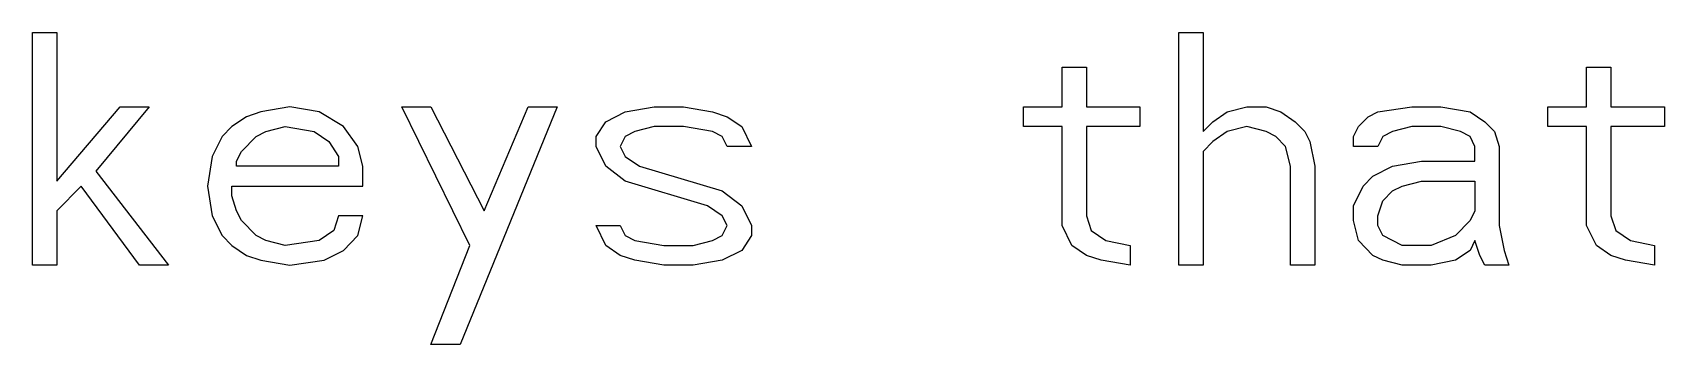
# Model space of a CAD drawing. Header units: millimetres. Extents: x 0 to 594, y 0 to 420.
# Drawn here: x 223.63 to 248.9, y 292.44 to 297.28 of the extents above; entities that cross this region are included whole.
import ezdxf

# ---------------------------------------------------------------- set-up
doc = ezdxf.new("R2010")
doc.units = ezdxf.units.MM
doc.header["$LTSCALE"] = 32.67
doc.layers.add('5_CURVES', color=7, linetype='CONTINUOUS')

msp = doc.modelspace()

# ---------------------------------------------------------------- linework, layer by layer
at = {"layer": '5_CURVES', "color": 7, "linetype": 'CONTINUOUS'}
for p, q in [((223.626, 293.671), (223.626, 297.281)), ((223.626, 297.281), (224.002, 297.281)), ((224.002, 297.281), (224.002, 294.976)), ((241.376, 293.671), (241.376, 297.281)), ((241.376, 297.281), (241.752, 297.281)), ((241.752, 297.281), (241.752, 295.744)), ((239.571, 296.128), (239.571, 296.743)), ((239.571, 296.743), (239.947, 296.743)), ((239.947, 296.743), (239.947, 296.128)), ((247.693, 296.128), (247.693, 296.743)), ((247.693, 296.743), (248.069, 296.743)), ((248.069, 296.743), (248.069, 296.128)), ((224.002, 294.976), (224.98, 296.128)), ((225.431, 296.128), (224.604, 295.13)), ((224.98, 296.128), (225.431, 296.128)), ((226.936, 295.975), (226.71, 295.821)), ((227.161, 296.052), (226.936, 295.975)), ((227.612, 296.128), (227.161, 296.052)), ((228.064, 296.052), (227.612, 296.128)), ((228.44, 295.821), (228.064, 296.052)), ((229.342, 296.128), (229.793, 296.128)), ((230.395, 293.978), (229.342, 296.128)), ((229.793, 296.128), (230.621, 294.515)), ((231.749, 296.128), (230.245, 292.442)), ((230.621, 294.515), (231.298, 296.128)), ((231.298, 296.128), (231.749, 296.128)), ((232.501, 295.898), (232.802, 296.052)), ((232.802, 296.052), (233.253, 296.128)), ((233.253, 296.128), (233.704, 296.128)), ((233.704, 296.128), (234.156, 296.052)), ((234.156, 296.052), (234.381, 295.975)), ((234.381, 295.975), (234.607, 295.821)), ((238.969, 295.821), (238.969, 296.128)), ((238.969, 296.128), (239.571, 296.128)), ((239.947, 296.128), (240.774, 296.128)), ((240.774, 296.128), (240.774, 295.821)), ((241.902, 295.898), (242.128, 296.052)), ((242.128, 296.052), (242.428, 296.128)), ((242.428, 296.128), (242.729, 296.128)), ((242.729, 296.128), (242.955, 296.052)), ((242.955, 296.052), (243.181, 295.898)), ((244.158, 295.821), (244.309, 295.975)), ((244.309, 295.975), (244.459, 296.052)), ((244.459, 296.052), (244.986, 296.128)), ((244.986, 296.128), (245.437, 296.128)), ((245.437, 296.128), (245.888, 296.052)), ((245.888, 296.052), (246.114, 295.898)), ((247.091, 295.821), (247.091, 296.128)), ((247.091, 296.128), (247.693, 296.128)), ((248.069, 296.128), (248.896, 296.128)), ((248.896, 296.128), (248.896, 295.821)), ((226.559, 295.668), (226.409, 295.36)), ((226.71, 295.821), (226.559, 295.668)), ((226.86, 295.437), (227.086, 295.668)), ((227.086, 295.668), (227.236, 295.744)), ((227.236, 295.744), (227.537, 295.821)), ((227.537, 295.821), (227.988, 295.744)), ((227.988, 295.744), (228.214, 295.591)), ((228.665, 295.514), (228.44, 295.821)), ((232.351, 295.668), (232.501, 295.898)), ((232.351, 295.514), (232.351, 295.668)), ((232.802, 295.668), (232.727, 295.514)), ((232.952, 295.744), (232.802, 295.668)), ((233.253, 295.821), (232.952, 295.744)), ((233.704, 295.821), (233.253, 295.821)), ((234.156, 295.744), (233.704, 295.821)), ((234.306, 295.668), (234.156, 295.744)), ((234.381, 295.514), (234.306, 295.668)), ((234.607, 295.821), (234.757, 295.514)), ((239.571, 295.821), (238.969, 295.821)), ((239.571, 294.285), (239.571, 295.821)), ((239.947, 295.821), (239.947, 294.439)), ((240.774, 295.821), (239.947, 295.821)), ((241.752, 295.744), (241.902, 295.898)), ((242.128, 295.744), (241.902, 295.591)), ((242.428, 295.821), (242.128, 295.744)), ((242.729, 295.744), (242.428, 295.821)), ((242.88, 295.668), (242.729, 295.744)), ((243.03, 295.514), (242.88, 295.668)), ((243.181, 295.898), (243.331, 295.744)), ((243.331, 295.744), (243.406, 295.591)), ((244.083, 295.668), (244.158, 295.821)), ((244.083, 295.514), (244.083, 295.668)), ((244.534, 295.668), (244.459, 295.514)), ((244.685, 295.744), (244.534, 295.668)), ((244.986, 295.821), (244.685, 295.744)), ((245.437, 295.821), (244.986, 295.821)), ((245.738, 295.744), (245.437, 295.821)), ((245.888, 295.668), (245.738, 295.744)), ((245.963, 295.514), (245.888, 295.668)), ((246.114, 295.898), (246.264, 295.744)), ((246.264, 295.744), (246.339, 295.514)), ((247.693, 295.821), (247.091, 295.821)), ((247.693, 294.285), (247.693, 295.821)), ((248.069, 295.821), (248.069, 294.439)), ((248.896, 295.821), (248.069, 295.821)), ((226.785, 295.284), (226.86, 295.437)), ((228.214, 295.591), (228.364, 295.36)), ((228.741, 295.207), (228.665, 295.514)), ((232.501, 295.207), (232.351, 295.514)), ((232.727, 295.514), (232.802, 295.36)), ((234.757, 295.514), (234.381, 295.514)), ((241.902, 295.591), (241.752, 295.437)), ((241.752, 295.437), (241.752, 293.671)), ((243.105, 295.207), (243.03, 295.514)), ((243.406, 295.591), (243.481, 295.207)), ((244.459, 295.514), (244.083, 295.514)), ((245.963, 295.284), (245.963, 295.514)), ((246.339, 295.514), (246.339, 294.285)), ((226.409, 295.36), (226.334, 294.899)), ((226.785, 295.207), (226.785, 295.284)), ((228.364, 295.207), (226.785, 295.207)), ((228.364, 295.36), (228.364, 295.207)), ((228.741, 294.899), (228.741, 295.207)), ((232.802, 294.976), (232.501, 295.207)), ((232.802, 295.36), (233.027, 295.207)), ((233.027, 295.207), (234.306, 294.823)), ((243.105, 293.671), (243.105, 295.207)), ((243.481, 295.207), (243.481, 293.671)), ((244.384, 295.053), (244.685, 295.207)), ((244.685, 295.207), (245.136, 295.284)), ((245.136, 295.284), (245.963, 295.284)), ((224.604, 295.13), (225.732, 293.671)), ((234.08, 294.592), (232.802, 294.976)), ((244.233, 294.899), (244.384, 295.053)), ((244.835, 294.899), (245.136, 294.976)), ((245.136, 294.976), (245.963, 294.976)), ((245.963, 294.976), (245.963, 294.515)), ((224.378, 294.899), (224.002, 294.515)), ((225.281, 293.671), (224.378, 294.899)), ((226.334, 294.899), (226.409, 294.439)), ((226.71, 294.746), (226.71, 294.899)), ((226.71, 294.899), (228.741, 294.899)), ((226.785, 294.515), (226.71, 294.746)), ((234.306, 294.823), (234.607, 294.592)), ((244.083, 294.592), (244.233, 294.899)), ((244.459, 294.439), (244.534, 294.669)), ((244.534, 294.669), (244.685, 294.823)), ((244.685, 294.823), (244.835, 294.899)), ((224.002, 294.515), (224.002, 293.671)), ((226.409, 294.439), (226.559, 294.131)), ((226.86, 294.362), (226.785, 294.515)), ((228.364, 294.439), (228.289, 294.208)), ((228.741, 294.439), (228.364, 294.439)), ((228.665, 294.131), (228.741, 294.439)), ((234.306, 294.439), (234.08, 294.592)), ((234.381, 294.285), (234.306, 294.439)), ((234.607, 294.592), (234.757, 294.285)), ((239.947, 294.439), (240.022, 294.208)), ((244.083, 294.362), (244.083, 294.592)), ((244.459, 294.285), (244.459, 294.439)), ((245.963, 294.515), (245.888, 294.362)), ((248.069, 294.439), (248.144, 294.208)), ((227.086, 294.131), (226.86, 294.362)), ((228.289, 294.208), (228.064, 294.055)), ((232.351, 294.285), (232.727, 294.285)), ((232.501, 293.978), (232.351, 294.285)), ((232.727, 294.285), (232.802, 294.131)), ((234.306, 294.131), (234.381, 294.285)), ((234.757, 294.285), (234.757, 294.131)), ((239.721, 293.978), (239.571, 294.285)), ((240.022, 294.208), (240.247, 294.055)), ((244.158, 294.055), (244.083, 294.362)), ((244.534, 294.131), (244.459, 294.285)), ((245.888, 294.362), (245.662, 294.131)), ((246.339, 294.285), (246.414, 293.901)), ((247.843, 293.978), (247.693, 294.285)), ((248.144, 294.208), (248.37, 294.055)), ((226.559, 294.131), (226.71, 293.978)), ((226.71, 293.978), (226.936, 293.824)), ((227.236, 294.055), (227.086, 294.131)), ((227.537, 293.978), (227.236, 294.055)), ((228.064, 294.055), (227.537, 293.978)), ((228.139, 293.747), (228.44, 293.901)), ((228.44, 293.901), (228.665, 294.131)), ((229.793, 292.442), (230.395, 293.978)), ((232.727, 293.824), (232.501, 293.978)), ((232.802, 294.131), (232.952, 294.055)), ((232.952, 294.055), (233.403, 293.978)), ((233.403, 293.978), (233.855, 293.978)), ((233.855, 293.978), (234.156, 294.055)), ((234.156, 294.055), (234.306, 294.131)), ((234.607, 293.901), (234.306, 293.747)), ((234.757, 294.131), (234.607, 293.901)), ((239.947, 293.824), (239.721, 293.978)), ((240.247, 294.055), (240.623, 293.978)), ((240.623, 293.978), (240.623, 293.671)), ((244.384, 293.824), (244.158, 294.055)), ((244.835, 293.978), (244.534, 294.131)), ((245.286, 293.978), (244.835, 293.978)), ((245.662, 294.131), (245.286, 293.978)), ((245.888, 293.901), (245.662, 293.747)), ((245.963, 294.055), (245.888, 293.901)), ((246.038, 293.824), (245.963, 294.055)), ((246.414, 293.901), (246.49, 293.671)), ((248.069, 293.824), (247.843, 293.978)), ((248.37, 294.055), (248.746, 293.978)), ((248.746, 293.978), (248.746, 293.671)), ((224.002, 293.671), (223.626, 293.671)), ((225.732, 293.671), (225.281, 293.671)), ((226.936, 293.824), (227.161, 293.747)), ((227.161, 293.747), (227.612, 293.671)), ((227.612, 293.671), (228.139, 293.747)), ((232.952, 293.747), (232.727, 293.824)), ((233.403, 293.671), (232.952, 293.747)), ((233.855, 293.671), (233.403, 293.671)), ((234.306, 293.747), (233.855, 293.671)), ((240.172, 293.747), (239.947, 293.824)), ((240.623, 293.671), (240.172, 293.747)), ((241.752, 293.671), (241.376, 293.671)), ((243.481, 293.671), (243.105, 293.671)), ((244.534, 293.747), (244.384, 293.824)), ((244.835, 293.671), (244.534, 293.747)), ((245.286, 293.671), (244.835, 293.671)), ((245.662, 293.747), (245.286, 293.671)), ((246.114, 293.671), (246.038, 293.824)), ((246.49, 293.671), (246.114, 293.671)), ((248.295, 293.747), (248.069, 293.824)), ((248.746, 293.671), (248.295, 293.747)), ((230.245, 292.442), (229.793, 292.442))]:
    msp.add_line(p, q, dxfattribs=at)

doc.saveas('drawing.dxf')
